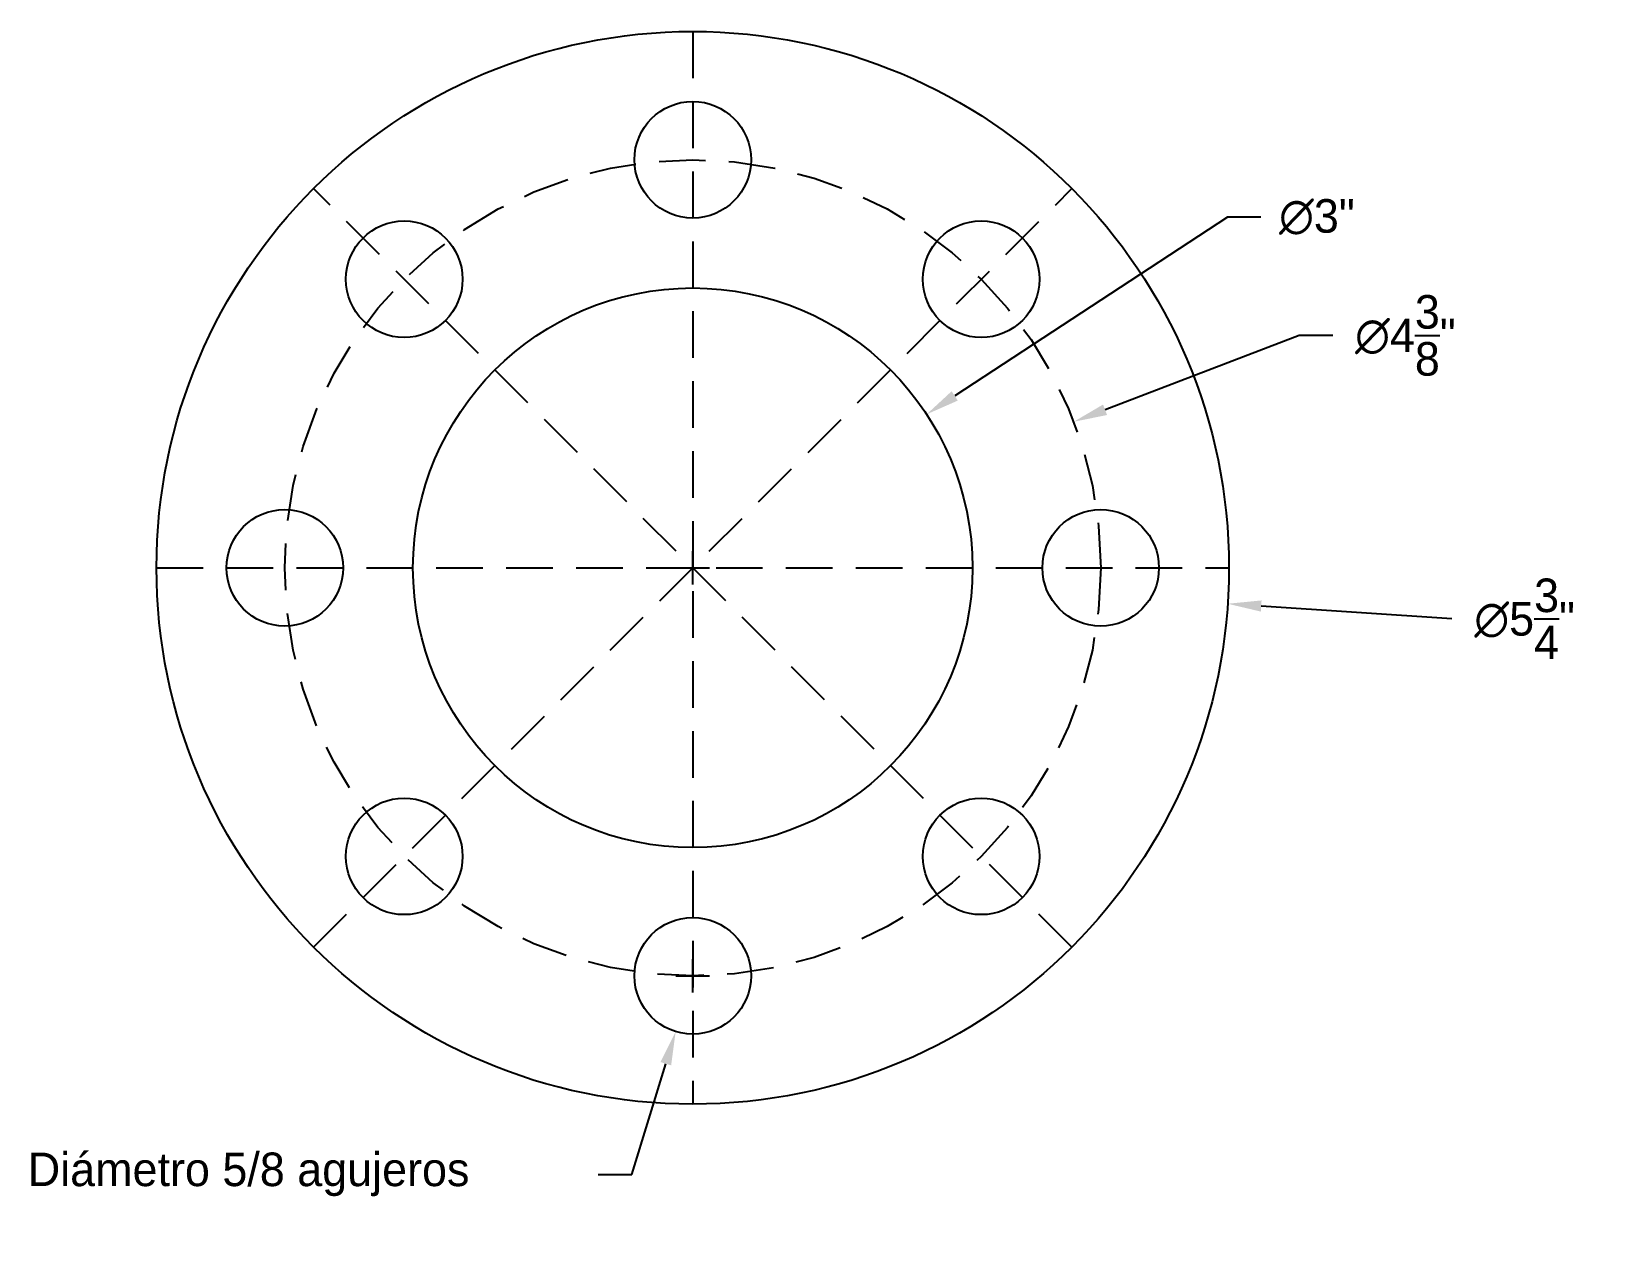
# Model space of a CAD drawing. Header units: inches. Extents: x -3.55 to 4.89, y -3.67 to 2.88.
import ezdxf

# ---------------------------------------------------------------- set-up
doc = ezdxf.new("R2010")
doc.units = ezdxf.units.IN
doc.header["$MEASUREMENT"] = 0
doc.linetypes.add('HIDDEN', pattern=[0.375, 0.25, -0.125])
doc.dimstyles.get("Standard").update_dxf_attribs({"dimtxt": 0.18, "dimasz": 0.18, "dimexe": 0.18, "dimexo": 0.0625, "dimgap": 0.09, "dimtad": 0, "dimtih": 1, "dimtoh": 1, "dimdec": 4, "dimzin": 0, "dimdsep": 46, "dimlunit": 4, "dimtxsty": 'Standard', "dimcen": 0.09, "dimadec": 0, "dimazin": 0, "dimtfac": 1, "dimtdec": 4, "dimtofl": 0, "dimtmove": 0, "dimatfit": 3, "dimfxl": 0, "dimtolj": 1, "dimtzin": 0, "dimarcsym": 0})

# ---------------------------------------------------------------- blocks, each defined once
blk = doc.blocks.new('*D2')
at = {"color": 0, "lineweight": -2}
for p, q in [((2.8671, 1.8805), (1.4048, 0.9214)), ((3.0471, 1.8805), (2.8671, 1.8805)), ((0, -0.09), (0, 0.09)), ((-0.09, 0), (0.09, 0))]:
    blk.add_line(p, q, dxfattribs=at)
at = {"color": 0}
blk.add_solid([(1.3883, 0.9465), (1.4212, 0.8963), (1.2543, 0.8227)], dxfattribs=at)
at = {"layer": 'Defpoints', "color": 0}
for p in [(1.2543, 0.8227), (-1.2543, -0.8227)]:
    blk.add_point(p, dxfattribs=at)
at = {"color": 0, "insert": (3.3471, 1.8805), "char_height": 0.18, "attachment_point": 5}
blk.add_mtext('\\A1;∅3"', dxfattribs=at)
blk = doc.blocks.new('*D3')
at = {"color": 0, "lineweight": -2}
for p, q in [((3.2516, 1.246), (2.2108, 0.8471)), ((3.4316, 1.246), (3.2516, 1.246)), ((0, -0.09), (0, 0.09)), ((-0.09, 0), (0.09, 0))]:
    blk.add_line(p, q, dxfattribs=at)
at = {"color": 0}
blk.add_solid([(2.2, 0.8751), (2.2215, 0.8191), (2.0427, 0.7827)], dxfattribs=at)
at = {"layer": 'Defpoints', "color": 0}
for p in [(2.0427, 0.7827), (-2.0427, -0.7827)]:
    blk.add_point(p, dxfattribs=at)
at = {"color": 0, "insert": (3.8216, 1.246), "char_height": 0.18, "attachment_point": 5}
blk.add_mtext('\\A1;∅4{\\H1.000000x;\\S3/8;}"', dxfattribs=at)
blk = doc.blocks.new('*D4')
at = {"color": 0, "lineweight": -2}
for p, q in [((0, -0.09), (0, 0.09)), ((-0.09, 0), (0.09, 0)), ((4.0709, -0.2735), (3.0481, -0.2048))]:
    blk.add_line(p, q, dxfattribs=at)
at = {"color": 0}
blk.add_solid([(3.0501, -0.1749), (3.0461, -0.2347), (2.8685, -0.1927)], dxfattribs=at)
at = {"layer": 'Defpoints', "color": 0}
for p in [(-2.8685, 0.1927), (2.8685, -0.1927)]:
    blk.add_point(p, dxfattribs=at)
at = {"color": 0, "insert": (4.4609, -0.2735), "char_height": 0.18, "attachment_point": 5}
blk.add_mtext('\\A1;∅5{\\H1.000000x;\\S3/4;}"', dxfattribs=at)
blk = doc.blocks.new('*D5')
at = {"color": 0, "lineweight": -2}
for p, q in [((0, -2.2775), (0, -2.0975)), ((-0.09, -2.1875), (0.09, -2.1875)), ((-0.3263, -3.2518), (-0.1444, -2.6584)), ((-0.5063, -3.2518), (-0.3263, -3.2518))]:
    blk.add_line(p, q, dxfattribs=at)
at = {"color": 0}
blk.add_solid([(-0.173, -2.6496), (-0.1157, -2.6672), (-0.0916, -2.4863)], dxfattribs=at)
at = {"layer": 'Defpoints', "color": 0}
for p in [(0.0916, -1.8887), (-0.0916, -2.4863)]:
    blk.add_point(p, dxfattribs=at)
at = {"color": 0, "insert": (-2.3813, -3.2518), "char_height": 0.18, "attachment_point": 5}
blk.add_mtext('\\A1;Diámetro 5/8 agujeros', dxfattribs=at)

msp = doc.modelspace()

# ---------------------------------------------------------------- linework, layer by layer
at = {"linetype": 'HIDDEN'}
for p, q in [((0, 2.875), (0, -2.875)), ((-2.03293, -2.03293), (2.03293, 2.03293)), ((2.03293, -2.03293), (-2.03293, 2.03293)), ((-2.875, 0), (2.875, 0))]:
    msp.add_line(p, q, dxfattribs=at)
for centre, radius in [((0, 0), 2.875), ((0, 2.1875), 0.3125), ((-1.5468, 1.5468), 0.3125), ((1.5468, 1.5468), 0.3125), ((0, 0), 1.5), ((-2.1875, 0), 0.3125), ((2.1875, 0), 0.3125), ((-1.5468, -1.5468), 0.3125), ((1.5468, -1.5468), 0.3125), ((0, -2.1875), 0.3125)]:
    msp.add_circle(centre, radius)
msp.add_circle((0, 0), 2.1875, dxfattribs=at)

# ---------------------------------------------------------------- dimensions: what is measured, and where the dimension line sits
for p1, p2, picture, middle in [((-1.25428, -0.82267), (1.25428, 0.82267), '*D2', (3.34709, 1.8805)), ((-2.04267, -0.78272), (2.04267, 0.78272), '*D3', (3.82163, 1.24598)), ((-2.86853, 0.19274), (2.86853, -0.19274), '*D4', (4.07088, -0.27352))]:
    dim = msp.add_diameter_dim_2p(p1=p1, p2=p2, dimstyle='Standard')
    dim.commit()
    dim.dimension.update_dxf_attribs({"geometry": picture, "text_midpoint": middle, "dimtype": 163})
dim = msp.add_diameter_dim_2p(p1=(0.0916, -1.88873), p2=(-0.0916, -2.48627), text='Diámetro 5/8 agujeros', dimstyle='Standard')
dim.commit()
dim.dimension.update_dxf_attribs({"geometry": '*D5', "text_midpoint": (-2.3813, -3.25176), "dimtype": 163})

doc.saveas('drawing.dxf')
